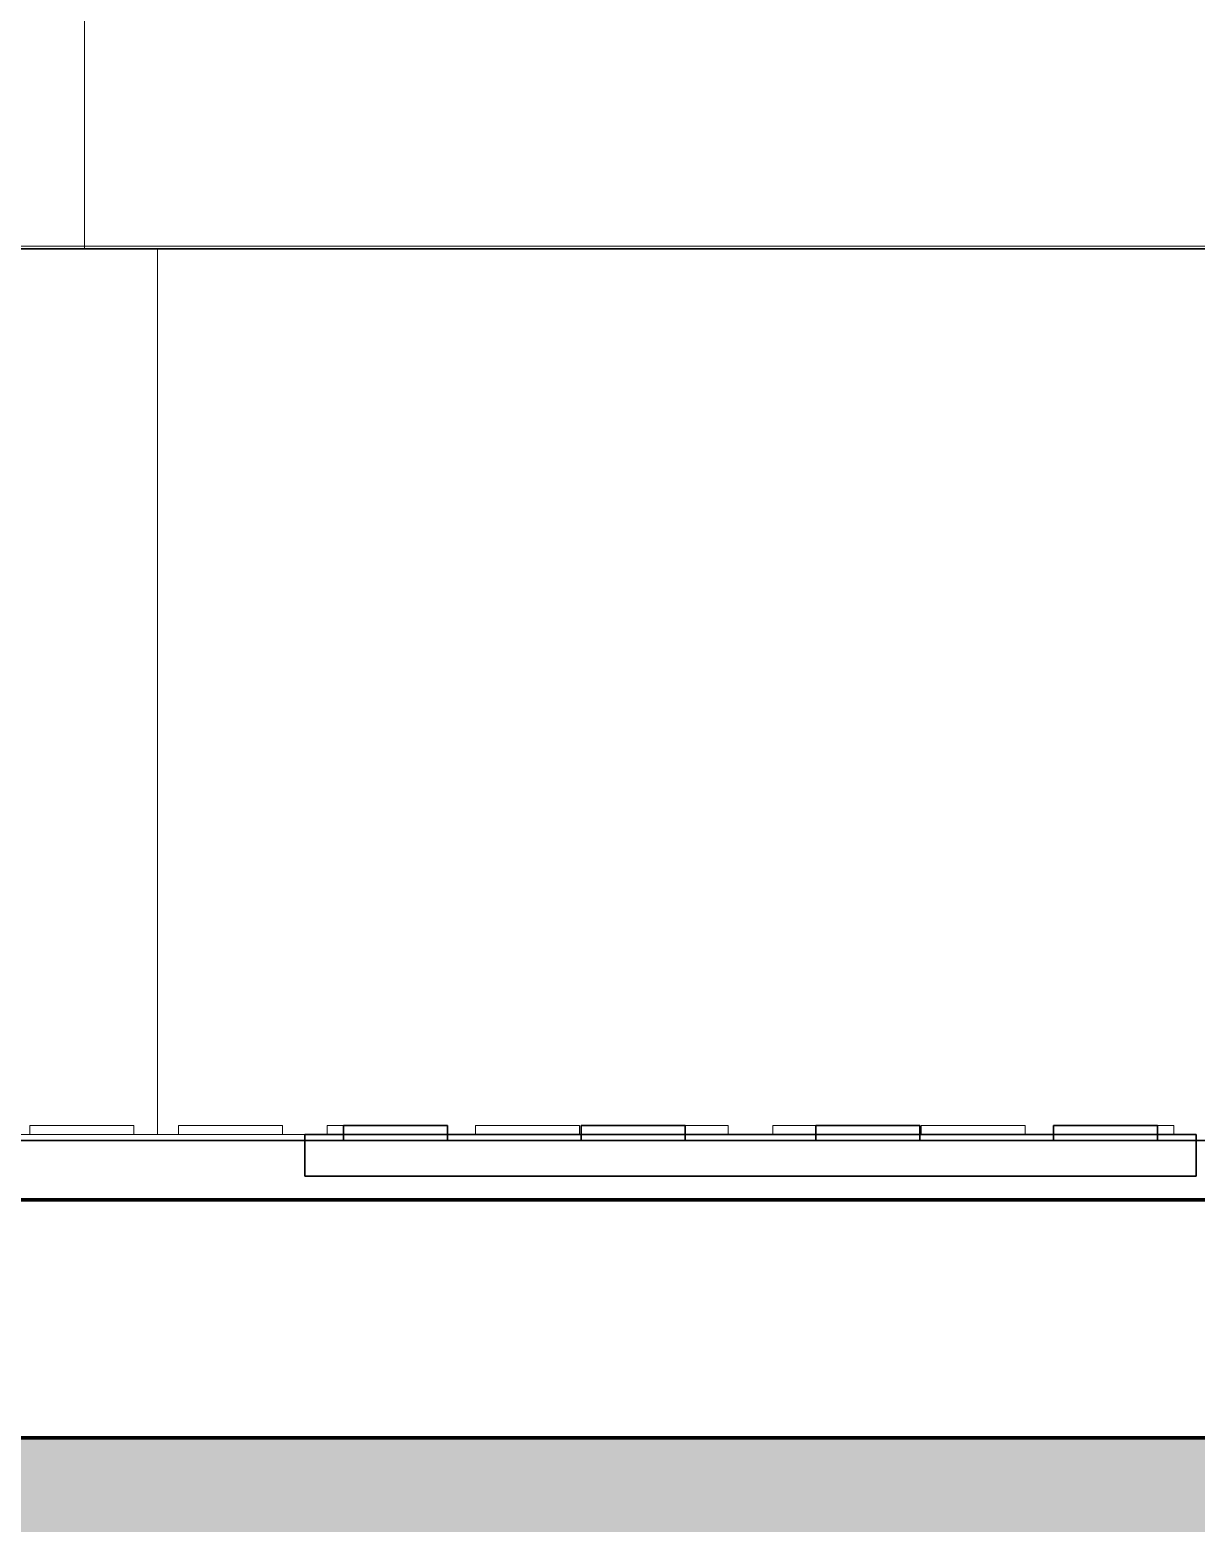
# Model space of a CAD drawing. Header units: millimetres. Extents: x -153298 to 620751, y -313239 to 250031.
# Drawn here: x 131975 to 132368, y -304405 to -303903 of the extents above; entities that cross this region are included whole.
import ezdxf

# ---------------------------------------------------------------- set-up
doc = ezdxf.new("R2010")
doc.units = ezdxf.units.MM
doc.linetypes.add('Centre', pattern=[31.75, 6.35, -4.7625, 15.875, -4.7625])
for name, color, linetype, lineweight in [('A-DETL', 1, 'Continuous', 70), ('A-DETL-GENF', 2, 'Continuous', 35), ('A-FLOR-E', 2, 'Continuous', 35), ('A-FLOR-FNSH', 2, 'Continuous', 70), ('A-FLOR-LEVL', 3, 'Continuous', 35), ('A-FLOR-PATT', 1, 'Continuous', 70), ('A-GENM', 1, 'Continuous', 9), ('A-WALL-PATT', 1, 'Continuous', 35), ('I-WALL-E', 2, 'Continuous', 35), ('WALL-E', 2, 'Continuous', 35)]:
    doc.layers.add(name, color=color, linetype=linetype, lineweight=lineweight)
pattern_1 = [(50, (108217.3, -305821.75), (728.737, -63.756), [76.2, -838.2]), (355, (108217.3, -305821.75), (-140.972, 764.228), [60.96, -670.56]), (100.451, (108278, -305827.1), (587.77, 700.467), [64.76, -712.36]), (46.184, (108217.3, -305618.55), (1084.316, -168.17), [114.3, -1257.3]), (96.636, (108307.7, -305632.6), (949.61, 989.71), [97.14, -1068.54]), (351.184, (108217.3, -305618.6), (949.62, 989.7), [91.44, -1005.84]), (21, (108318.9, -305669.35), (606.458, -409.061), [76.2, -838.2]), (326, (108318.9, -305669.35), (247.208, 736.753), [60.96, -670.56]), (71.451, (108369.44, -305703.44), (853.668, 327.685), [64.76, -712.36]), (37.5, (108217.3, -305821.75), (12.3547, 338.2201), [33.528, -628.904, 33.528, -647.192, -673.1]), (37.5, (108217.3, -305821.75), (12.3547, 338.2201), [-1343.152, 33.528, -639.572]), (7.5, (108217.3, -305821.75), (267.279, 400.722), [33.528, -354.584, 33.528, -613.664, -256.54]), (7.5, (108217.3, -305821.75), (267.279, 400.722), [-1035.304, 33.528, -223.012]), (327.5, (107990.73, -305821.75), (542.3633, -22.9153), [33.528, -220.472, 33.528, -758.952, -1051.56]), (327.5, (107990.73, -305821.75), (542.3633, -22.9153), [-1046.48, 33.528, -1018.032]), (317.5, (107889.13, -305821.75), (592.517, 101.707), [33.528, -296.672, 33.528, -492.76, -746.76]), (317.5, (107889.13, -305821.75), (592.517, 101.707), [-856.488, 33.528, -713.232])]

# ---------------------------------------------------------------- blocks, each defined once
blk = doc.blocks.new('DPA_GM_Tactile Tile Line Base1 - Direction Tactile-16307340-2120-01 ENTRANCE 1 SECTION A')
at = {"layer": 'A-GENM', "lineweight": 35}
for p, q in [((-851134.37, 92175), (-851169.37, 92175)), ((-851169.37, 92175), (-851169.37, 92170)), ((-851134.37, 92170), (-851134.37, 92175)), ((-851054.37, 92175), (-851089.37, 92175)), ((-851089.37, 92175), (-851089.37, 92170)), ((-851054.37, 92170), (-851054.37, 92175)), ((-850975.37, 92175), (-851010.37, 92175)), ((-851010.37, 92175), (-851010.37, 92170)), ((-850975.37, 92170), (-850975.37, 92175)), ((-850895.37, 92175), (-850930.37, 92175)), ((-850930.37, 92175), (-850930.37, 92170)), ((-850895.37, 92170), (-850895.37, 92175)), ((-850882.37, 92172), (-851182.37, 92172)), ((-851182.37, 92172), (-851182.37, 92158)), ((-851169.37, 92170), (-851134.37, 92170)), ((-851089.37, 92170), (-851054.37, 92170)), ((-851010.37, 92170), (-850975.37, 92170)), ((-850930.37, 92170), (-850895.37, 92170)), ((-850882.37, 92158), (-850882.37, 92172)), ((-851182.37, 92158), (-850882.37, 92158))]:
    blk.add_line(p, q, dxfattribs=at)
at = {"layer": 'A-GENM'}
for p, q in [((-851169.37, 92175), (-851169.37, 92172)), ((-851169.37, 92175), (-851169.37, 92172)), ((-851169.37, 92175), (-851169.37, 92172)), ((-851169.37, 92175), (-851169.37, 92172)), ((-851169.37, 92175), (-851169.37, 92172)), ((-851169.37, 92175), (-851169.37, 92172)), ((-851169.37, 92175), (-851169.37, 92172)), ((-851160.74, 92175), (-851168.78, 92175)), ((-851168.78, 92175), (-851160.74, 92175)), ((-851160.74, 92175), (-851168.78, 92175)), ((-851168.78, 92175), (-851160.74, 92175)), ((-851160.74, 92175), (-851168.78, 92175)), ((-851168.78, 92175), (-851160.74, 92175)), ((-851160.74, 92175), (-851168.78, 92175)), ((-851168.78, 92175), (-851160.74, 92175)), ((-851160.74, 92175), (-851168.78, 92175)), ((-851168.78, 92175), (-851160.74, 92175)), ((-851160.74, 92175), (-851168.78, 92175)), ((-851168.78, 92175), (-851160.74, 92175)), ((-851160.74, 92175), (-851168.78, 92175)), ((-851168.78, 92175), (-851160.74, 92175)), ((-851160.74, 92175), (-851168.78, 92175)), ((-851134.97, 92175), (-851160.62, 92175)), ((-851160.62, 92175), (-851134.97, 92175)), ((-851134.97, 92175), (-851160.62, 92175)), ((-851160.62, 92175), (-851134.97, 92175)), ((-851134.97, 92175), (-851160.62, 92175)), ((-851160.62, 92175), (-851134.97, 92175)), ((-851134.97, 92175), (-851160.62, 92175)), ((-851160.62, 92175), (-851134.97, 92175)), ((-851134.97, 92175), (-851160.62, 92175)), ((-851160.62, 92175), (-851134.97, 92175)), ((-851134.97, 92175), (-851160.62, 92175)), ((-851160.62, 92175), (-851134.97, 92175)), ((-851134.97, 92175), (-851160.62, 92175)), ((-851160.62, 92175), (-851134.97, 92175)), ((-851134.97, 92175), (-851160.62, 92175)), ((-851134.37, 92172), (-851134.37, 92175)), ((-851134.37, 92172), (-851134.37, 92175)), ((-851134.37, 92172), (-851134.37, 92175)), ((-851134.37, 92172), (-851134.37, 92175)), ((-851134.37, 92172), (-851134.37, 92175)), ((-851134.37, 92172), (-851134.37, 92175)), ((-851134.37, 92172), (-851134.37, 92175)), ((-851089.37, 92175), (-851089.37, 92172)), ((-851089.37, 92175), (-851089.37, 92172)), ((-851089.37, 92175), (-851089.37, 92172)), ((-851089.37, 92175), (-851089.37, 92172)), ((-851089.37, 92175), (-851089.37, 92172)), ((-851089.37, 92175), (-851089.37, 92172)), ((-851089.37, 92175), (-851089.37, 92172)), ((-851087.58, 92175), (-851088.78, 92175)), ((-851088.78, 92175), (-851087.58, 92175)), ((-851087.58, 92175), (-851088.78, 92175)), ((-851088.78, 92175), (-851087.58, 92175)), ((-851087.58, 92175), (-851088.78, 92175)), ((-851088.78, 92175), (-851087.58, 92175)), ((-851087.58, 92175), (-851088.78, 92175)), ((-851088.78, 92175), (-851087.58, 92175)), ((-851087.58, 92175), (-851088.78, 92175)), ((-851088.78, 92175), (-851087.58, 92175)), ((-851087.58, 92175), (-851088.78, 92175)), ((-851088.78, 92175), (-851087.58, 92175)), ((-851087.58, 92175), (-851088.78, 92175)), ((-851088.78, 92175), (-851087.58, 92175)), ((-851087.58, 92175), (-851088.78, 92175)), ((-851072.84, 92175), (-851087.03, 92175)), ((-851087.03, 92175), (-851072.84, 92175)), ((-851072.84, 92175), (-851087.03, 92175)), ((-851087.03, 92175), (-851072.84, 92175)), ((-851072.84, 92175), (-851087.03, 92175)), ((-851087.03, 92175), (-851072.84, 92175)), ((-851072.84, 92175), (-851087.03, 92175)), ((-851087.03, 92175), (-851072.84, 92175)), ((-851072.84, 92175), (-851087.03, 92175)), ((-851087.03, 92175), (-851072.84, 92175)), ((-851072.84, 92175), (-851087.03, 92175)), ((-851087.03, 92175), (-851072.84, 92175)), ((-851072.84, 92175), (-851087.03, 92175)), ((-851087.03, 92175), (-851072.84, 92175)), ((-851072.84, 92175), (-851087.03, 92175)), ((-851054.97, 92175), (-851071.87, 92175)), ((-851071.87, 92175), (-851054.97, 92175)), ((-851054.97, 92175), (-851071.87, 92175)), ((-851071.87, 92175), (-851054.97, 92175)), ((-851054.97, 92175), (-851071.87, 92175)), ((-851071.87, 92175), (-851054.97, 92175)), ((-851054.97, 92175), (-851071.87, 92175)), ((-851071.87, 92175), (-851054.97, 92175)), ((-851054.97, 92175), (-851071.87, 92175)), ((-851071.87, 92175), (-851054.97, 92175)), ((-851054.97, 92175), (-851071.87, 92175)), ((-851071.87, 92175), (-851054.97, 92175)), ((-851054.97, 92175), (-851071.87, 92175)), ((-851071.87, 92175), (-851054.97, 92175)), ((-851054.97, 92175), (-851071.87, 92175)), ((-851054.37, 92172), (-851054.37, 92175)), ((-851054.37, 92172), (-851054.37, 92175)), ((-851054.37, 92172), (-851054.37, 92175)), ((-851054.37, 92172), (-851054.37, 92175)), ((-851054.37, 92172), (-851054.37, 92175)), ((-851054.37, 92172), (-851054.37, 92175)), ((-851054.37, 92172), (-851054.37, 92175)), ((-851010.37, 92175), (-851010.37, 92172)), ((-851010.37, 92175), (-851010.37, 92172)), ((-851010.37, 92175), (-851010.37, 92172)), ((-851010.37, 92175), (-851010.37, 92172)), ((-851010.37, 92175), (-851010.37, 92172)), ((-851010.37, 92175), (-851010.37, 92172)), ((-851010.37, 92175), (-851010.37, 92172)), ((-850984.89, 92175), (-851009.78, 92175)), ((-850984.89, 92175), (-851009.78, 92175)), ((-851009.78, 92175), (-850984.89, 92175)), ((-850984.89, 92175), (-851009.78, 92175)), ((-851009.78, 92175), (-850984.89, 92175)), ((-850984.89, 92175), (-851009.78, 92175)), ((-851009.78, 92175), (-850984.89, 92175)), ((-850984.89, 92175), (-851009.78, 92175)), ((-851009.78, 92175), (-850984.89, 92175)), ((-850984.89, 92175), (-851009.78, 92175)), ((-851009.78, 92175), (-850984.89, 92175)), ((-850984.89, 92175), (-851009.78, 92175)), ((-851009.78, 92175), (-850984.89, 92175)), ((-850984.89, 92175), (-851009.78, 92175)), ((-851009.78, 92175), (-850984.89, 92175)), ((-850975.97, 92175), (-850984.12, 92175)), ((-850975.97, 92175), (-850984.12, 92175)), ((-850984.12, 92175), (-850975.97, 92175)), ((-850975.97, 92175), (-850984.12, 92175)), ((-850984.12, 92175), (-850975.97, 92175)), ((-850975.97, 92175), (-850984.12, 92175)), ((-850984.12, 92175), (-850975.97, 92175)), ((-850975.97, 92175), (-850984.12, 92175)), ((-850984.12, 92175), (-850975.97, 92175)), ((-850975.97, 92175), (-850984.12, 92175)), ((-850984.12, 92175), (-850975.97, 92175)), ((-850975.97, 92175), (-850984.12, 92175)), ((-850984.12, 92175), (-850975.97, 92175)), ((-850975.97, 92175), (-850984.12, 92175)), ((-850984.12, 92175), (-850975.97, 92175)), ((-850975.37, 92172), (-850975.37, 92175)), ((-850975.37, 92172), (-850975.37, 92175)), ((-850975.37, 92172), (-850975.37, 92175)), ((-850975.37, 92172), (-850975.37, 92175)), ((-850975.37, 92172), (-850975.37, 92175)), ((-850975.37, 92172), (-850975.37, 92175)), ((-850975.37, 92172), (-850975.37, 92175)), ((-850930.37, 92175), (-850930.37, 92172)), ((-850930.37, 92175), (-850930.37, 92172)), ((-850930.37, 92175), (-850930.37, 92172)), ((-850930.37, 92175), (-850930.37, 92172)), ((-850930.37, 92175), (-850930.37, 92172)), ((-850930.37, 92175), (-850930.37, 92172)), ((-850930.37, 92175), (-850930.37, 92172)), ((-850926.44, 92175), (-850929.78, 92175)), ((-850926.44, 92175), (-850929.78, 92175)), ((-850929.78, 92175), (-850926.44, 92175)), ((-850926.44, 92175), (-850929.78, 92175)), ((-850929.78, 92175), (-850926.44, 92175)), ((-850926.44, 92175), (-850929.78, 92175)), ((-850929.78, 92175), (-850926.44, 92175)), ((-850926.44, 92175), (-850929.78, 92175)), ((-850929.78, 92175), (-850926.44, 92175)), ((-850926.44, 92175), (-850929.78, 92175)), ((-850929.78, 92175), (-850926.44, 92175)), ((-850926.44, 92175), (-850929.78, 92175)), ((-850929.78, 92175), (-850926.44, 92175)), ((-850926.44, 92175), (-850929.78, 92175)), ((-850929.78, 92175), (-850926.44, 92175)), ((-850897.72, 92175), (-850925.25, 92175)), ((-850897.72, 92175), (-850925.25, 92175)), ((-850925.25, 92175), (-850897.72, 92175)), ((-850897.72, 92175), (-850925.25, 92175)), ((-850925.25, 92175), (-850897.72, 92175)), ((-850897.72, 92175), (-850925.25, 92175)), ((-850925.25, 92175), (-850897.72, 92175)), ((-850897.72, 92175), (-850925.25, 92175)), ((-850925.25, 92175), (-850897.72, 92175)), ((-850897.72, 92175), (-850925.25, 92175)), ((-850925.25, 92175), (-850897.72, 92175)), ((-850897.72, 92175), (-850925.25, 92175)), ((-850925.25, 92175), (-850897.72, 92175)), ((-850897.72, 92175), (-850925.25, 92175)), ((-850925.25, 92175), (-850897.72, 92175)), ((-850895.37, 92172), (-850895.37, 92175)), ((-850895.37, 92172), (-850895.37, 92175)), ((-850895.37, 92172), (-850895.37, 92175)), ((-850895.37, 92172), (-850895.37, 92175)), ((-850895.37, 92172), (-850895.37, 92175)), ((-850895.37, 92172), (-850895.37, 92175)), ((-850895.37, 92172), (-850895.37, 92175)), ((-851182.37, 92172), (-851169.37, 92172)), ((-851182.37, 92170), (-851182.37, 92172)), ((-851182.37, 92172), (-851169.37, 92172)), ((-851182.37, 92170), (-851182.37, 92172)), ((-851182.37, 92172), (-851169.37, 92172)), ((-851182.37, 92170), (-851182.37, 92172)), ((-851182.37, 92172), (-851169.37, 92172)), ((-851182.37, 92170), (-851182.37, 92172)), ((-851182.37, 92172), (-851169.37, 92172)), ((-851182.37, 92170), (-851182.37, 92172)), ((-851182.37, 92172), (-851169.37, 92172)), ((-851182.37, 92170), (-851182.37, 92172)), ((-851182.37, 92172), (-851169.37, 92172)), ((-851182.37, 92170), (-851182.37, 92172)), ((-851134.37, 92172), (-851089.37, 92172)), ((-851134.37, 92172), (-851089.37, 92172)), ((-851134.37, 92172), (-851089.37, 92172)), ((-851134.37, 92172), (-851089.37, 92172)), ((-851134.37, 92172), (-851089.37, 92172)), ((-851134.37, 92172), (-851089.37, 92172)), ((-851134.37, 92172), (-851089.37, 92172)), ((-851054.37, 92172), (-851010.37, 92172)), ((-851054.37, 92172), (-851010.37, 92172)), ((-851054.37, 92172), (-851010.37, 92172)), ((-851054.37, 92172), (-851010.37, 92172)), ((-851054.37, 92172), (-851010.37, 92172)), ((-851054.37, 92172), (-851010.37, 92172)), ((-851054.37, 92172), (-851010.37, 92172)), ((-850975.37, 92172), (-850930.37, 92172)), ((-850975.37, 92172), (-850930.37, 92172)), ((-850975.37, 92172), (-850930.37, 92172)), ((-850975.37, 92172), (-850930.37, 92172)), ((-850975.37, 92172), (-850930.37, 92172)), ((-850975.37, 92172), (-850930.37, 92172)), ((-850975.37, 92172), (-850930.37, 92172)), ((-850895.37, 92172), (-850882.38, 92172)), ((-850895.37, 92172), (-850882.38, 92172)), ((-850895.37, 92172), (-850882.38, 92172)), ((-850895.37, 92172), (-850882.38, 92172)), ((-850895.37, 92172), (-850882.38, 92172)), ((-850895.37, 92172), (-850882.38, 92172)), ((-850895.37, 92172), (-850882.38, 92172)), ((-850882.37, 92170), (-850882.37, 92172)), ((-850882.37, 92170), (-850882.37, 92172)), ((-850882.37, 92170), (-850882.37, 92172)), ((-850882.37, 92170), (-850882.37, 92172)), ((-850882.37, 92170), (-850882.37, 92172)), ((-850882.37, 92170), (-850882.37, 92172)), ((-850882.37, 92170), (-850882.37, 92172))]:
    blk.add_line(p, q, dxfattribs=at)
blk = doc.blocks.new('DPA_GM_Tactile Tile Line Base - Decision Tactile-8255639-2120-01 ENTRANCE 1 SECTION A')
at = {"layer": 'A-GENM'}
for p, q in [((-851274.87, 92175), (-851274.87, 92172)), ((-851239.87, 92175), (-851274.87, 92175)), ((-851274.87, 92175), (-851239.87, 92175)), ((-851274.87, 92175), (-851274.87, 92172)), ((-851239.87, 92175), (-851274.87, 92175)), ((-851274.87, 92175), (-851239.87, 92175)), ((-851274.87, 92175), (-851274.87, 92172)), ((-851239.87, 92175), (-851274.87, 92175)), ((-851274.87, 92175), (-851239.87, 92175)), ((-851274.87, 92175), (-851274.87, 92172)), ((-851239.87, 92175), (-851274.87, 92175)), ((-851274.87, 92175), (-851239.87, 92175)), ((-851274.87, 92175), (-851274.87, 92172)), ((-851239.87, 92175), (-851274.87, 92175)), ((-851274.87, 92175), (-851239.87, 92175)), ((-851274.87, 92175), (-851274.87, 92172)), ((-851239.87, 92175), (-851274.87, 92175)), ((-851274.87, 92175), (-851239.87, 92175)), ((-851239.87, 92172), (-851239.87, 92175)), ((-851239.87, 92172), (-851239.87, 92175)), ((-851239.87, 92172), (-851239.87, 92175)), ((-851239.87, 92172), (-851239.87, 92175)), ((-851239.87, 92172), (-851239.87, 92175)), ((-851239.87, 92172), (-851239.87, 92175)), ((-851224.87, 92175), (-851224.87, 92172)), ((-851189.87, 92175), (-851224.87, 92175)), ((-851224.87, 92175), (-851189.87, 92175)), ((-851224.87, 92175), (-851224.87, 92172)), ((-851189.87, 92175), (-851224.87, 92175)), ((-851224.87, 92175), (-851189.87, 92175)), ((-851224.87, 92175), (-851224.87, 92172)), ((-851189.87, 92175), (-851224.87, 92175)), ((-851224.87, 92175), (-851189.87, 92175)), ((-851224.87, 92175), (-851224.87, 92172)), ((-851189.87, 92175), (-851224.87, 92175)), ((-851224.87, 92175), (-851189.87, 92175)), ((-851224.87, 92175), (-851224.87, 92172)), ((-851189.87, 92175), (-851224.87, 92175)), ((-851224.87, 92175), (-851189.87, 92175)), ((-851224.87, 92175), (-851224.87, 92172)), ((-851189.87, 92175), (-851224.87, 92175)), ((-851224.87, 92175), (-851189.87, 92175)), ((-851189.87, 92172), (-851189.87, 92175)), ((-851189.87, 92172), (-851189.87, 92175)), ((-851189.87, 92172), (-851189.87, 92175)), ((-851189.87, 92172), (-851189.87, 92175)), ((-851189.87, 92172), (-851189.87, 92175)), ((-851189.87, 92172), (-851189.87, 92175)), ((-851174.87, 92175), (-851174.87, 92172)), ((-851174.87, 92175), (-851146, 92175)), ((-851146, 92175), (-851174.87, 92175)), ((-851174.87, 92175), (-851174.87, 92172)), ((-851174.87, 92175), (-851146, 92175)), ((-851146, 92175), (-851174.87, 92175)), ((-851174.87, 92175), (-851174.87, 92172)), ((-851174.87, 92175), (-851146, 92175)), ((-851146, 92175), (-851174.87, 92175)), ((-851174.87, 92175), (-851174.87, 92172)), ((-851174.87, 92175), (-851146, 92175)), ((-851146, 92175), (-851174.87, 92175)), ((-851174.87, 92175), (-851174.87, 92172)), ((-851174.87, 92175), (-851146, 92175)), ((-851146, 92175), (-851174.87, 92175)), ((-851174.87, 92175), (-851174.87, 92172)), ((-851174.87, 92175), (-851146, 92175)), ((-851146, 92175), (-851174.87, 92175)), ((-851145, 92175), (-851140.47, 92175)), ((-851140.47, 92175), (-851145, 92175)), ((-851145, 92175), (-851140.47, 92175)), ((-851140.47, 92175), (-851145, 92175)), ((-851145, 92175), (-851140.47, 92175)), ((-851140.47, 92175), (-851145, 92175)), ((-851145, 92175), (-851140.47, 92175)), ((-851140.47, 92175), (-851145, 92175)), ((-851145, 92175), (-851140.47, 92175)), ((-851140.47, 92175), (-851145, 92175)), ((-851145, 92175), (-851140.47, 92175)), ((-851140.47, 92175), (-851145, 92175)), ((-851124.87, 92175), (-851124.87, 92172)), ((-851124.87, 92175), (-851116.83, 92175)), ((-851116.83, 92175), (-851124.87, 92175)), ((-851124.87, 92175), (-851124.87, 92172)), ((-851124.87, 92175), (-851116.83, 92175)), ((-851116.83, 92175), (-851124.87, 92175)), ((-851124.87, 92175), (-851124.87, 92172)), ((-851124.87, 92175), (-851116.83, 92175)), ((-851116.83, 92175), (-851124.87, 92175)), ((-851124.87, 92175), (-851124.87, 92172)), ((-851124.87, 92175), (-851116.83, 92175)), ((-851116.83, 92175), (-851124.87, 92175)), ((-851124.87, 92175), (-851124.87, 92172)), ((-851124.87, 92175), (-851116.83, 92175)), ((-851116.83, 92175), (-851124.87, 92175)), ((-851124.87, 92175), (-851124.87, 92172)), ((-851124.87, 92175), (-851116.83, 92175)), ((-851116.83, 92175), (-851124.87, 92175)), ((-851116.12, 92175), (-851102.84, 92175)), ((-851102.84, 92175), (-851116.12, 92175)), ((-851116.12, 92175), (-851102.84, 92175)), ((-851102.84, 92175), (-851116.12, 92175)), ((-851116.12, 92175), (-851102.84, 92175)), ((-851102.84, 92175), (-851116.12, 92175)), ((-851116.12, 92175), (-851102.84, 92175)), ((-851102.84, 92175), (-851116.12, 92175)), ((-851116.12, 92175), (-851102.84, 92175)), ((-851102.84, 92175), (-851116.12, 92175)), ((-851116.12, 92175), (-851102.84, 92175)), ((-851102.84, 92175), (-851116.12, 92175)), ((-851102.1, 92175), (-851089.87, 92175)), ((-851089.87, 92175), (-851102.1, 92175)), ((-851102.1, 92175), (-851089.87, 92175)), ((-851089.87, 92175), (-851102.1, 92175)), ((-851102.1, 92175), (-851089.87, 92175)), ((-851089.87, 92175), (-851102.1, 92175)), ((-851102.1, 92175), (-851089.87, 92175)), ((-851089.87, 92175), (-851102.1, 92175)), ((-851102.1, 92175), (-851089.87, 92175)), ((-851089.87, 92175), (-851102.1, 92175)), ((-851102.1, 92175), (-851089.87, 92175)), ((-851089.87, 92175), (-851102.1, 92175)), ((-851089.87, 92172), (-851089.87, 92175)), ((-851089.87, 92172), (-851089.87, 92175)), ((-851089.87, 92172), (-851089.87, 92175)), ((-851089.87, 92172), (-851089.87, 92175)), ((-851089.87, 92172), (-851089.87, 92175)), ((-851089.87, 92172), (-851089.87, 92175)), ((-851074.28, 92175), (-851072.91, 92175)), ((-851072.91, 92175), (-851074.28, 92175)), ((-851074.28, 92175), (-851072.91, 92175)), ((-851072.91, 92175), (-851074.28, 92175)), ((-851074.28, 92175), (-851072.91, 92175)), ((-851072.91, 92175), (-851074.28, 92175)), ((-851074.28, 92175), (-851072.91, 92175)), ((-851072.91, 92175), (-851074.28, 92175)), ((-851074.28, 92175), (-851072.91, 92175)), ((-851072.91, 92175), (-851074.28, 92175)), ((-851074.28, 92175), (-851072.91, 92175)), ((-851072.91, 92175), (-851074.28, 92175)), ((-851072.53, 92175), (-851058.19, 92175)), ((-851058.19, 92175), (-851072.53, 92175)), ((-851072.53, 92175), (-851058.19, 92175)), ((-851058.19, 92175), (-851072.53, 92175)), ((-851072.53, 92175), (-851058.19, 92175)), ((-851058.19, 92175), (-851072.53, 92175)), ((-851072.53, 92175), (-851058.19, 92175)), ((-851058.19, 92175), (-851072.53, 92175)), ((-851072.53, 92175), (-851058.19, 92175)), ((-851058.19, 92175), (-851072.53, 92175)), ((-851072.53, 92175), (-851058.19, 92175)), ((-851058.19, 92175), (-851072.53, 92175)), ((-851057.37, 92175), (-851039.87, 92175)), ((-851039.87, 92175), (-851057.37, 92175)), ((-851057.37, 92175), (-851039.87, 92175)), ((-851039.87, 92175), (-851057.37, 92175)), ((-851057.37, 92175), (-851039.87, 92175)), ((-851039.87, 92175), (-851057.37, 92175)), ((-851057.37, 92175), (-851039.87, 92175)), ((-851039.87, 92175), (-851057.37, 92175)), ((-851057.37, 92175), (-851039.87, 92175)), ((-851039.87, 92175), (-851057.37, 92175)), ((-851057.37, 92175), (-851039.87, 92175)), ((-851039.87, 92175), (-851057.37, 92175)), ((-851039.87, 92172), (-851039.87, 92175)), ((-851039.87, 92172), (-851039.87, 92175)), ((-851039.87, 92172), (-851039.87, 92175)), ((-851039.87, 92172), (-851039.87, 92175)), ((-851039.87, 92172), (-851039.87, 92175)), ((-851039.87, 92172), (-851039.87, 92175)), ((-851024.87, 92175), (-851024.87, 92172)), ((-850999.54, 92175), (-851024.87, 92175)), ((-851024.87, 92175), (-850999.54, 92175)), ((-851024.87, 92175), (-851024.87, 92172)), ((-850999.54, 92175), (-851024.87, 92175)), ((-851024.87, 92175), (-850999.54, 92175)), ((-851024.87, 92175), (-851024.87, 92172)), ((-850999.54, 92175), (-851024.87, 92175)), ((-851024.87, 92175), (-850999.54, 92175)), ((-851024.87, 92175), (-851024.87, 92172)), ((-850999.54, 92175), (-851024.87, 92175)), ((-851024.87, 92175), (-850999.54, 92175)), ((-851024.87, 92175), (-851024.87, 92172)), ((-850999.54, 92175), (-851024.87, 92175)), ((-851024.87, 92175), (-850999.54, 92175)), ((-851024.87, 92175), (-851024.87, 92172)), ((-850999.54, 92175), (-851024.87, 92175)), ((-851024.87, 92175), (-850999.54, 92175)), ((-850990.47, 92175), (-850998.62, 92175)), ((-850998.62, 92175), (-850990.47, 92175)), ((-850990.47, 92175), (-850998.62, 92175)), ((-850998.62, 92175), (-850990.47, 92175)), ((-850990.47, 92175), (-850998.62, 92175)), ((-850998.62, 92175), (-850990.47, 92175)), ((-850990.47, 92175), (-850998.62, 92175)), ((-850998.62, 92175), (-850990.47, 92175)), ((-850990.47, 92175), (-850998.62, 92175)), ((-850998.62, 92175), (-850990.47, 92175)), ((-850990.47, 92175), (-850998.62, 92175)), ((-850998.62, 92175), (-850990.47, 92175)), ((-850974.87, 92175), (-850974.87, 92172)), ((-850970.35, 92175), (-850974.87, 92175)), ((-850974.87, 92175), (-850970.35, 92175)), ((-850974.87, 92175), (-850974.87, 92172)), ((-850970.35, 92175), (-850974.87, 92175)), ((-850974.87, 92175), (-850970.35, 92175)), ((-850974.87, 92175), (-850974.87, 92172)), ((-850970.35, 92175), (-850974.87, 92175)), ((-850974.87, 92175), (-850970.35, 92175)), ((-850974.87, 92175), (-850974.87, 92172)), ((-850970.35, 92175), (-850974.87, 92175)), ((-850974.87, 92175), (-850970.35, 92175)), ((-850974.87, 92175), (-850974.87, 92172)), ((-850970.35, 92175), (-850974.87, 92175)), ((-850974.87, 92175), (-850970.35, 92175)), ((-850974.87, 92175), (-850974.87, 92172)), ((-850970.35, 92175), (-850974.87, 92175)), ((-850974.87, 92175), (-850970.35, 92175)), ((-850940.86, 92175), (-850969.75, 92175)), ((-850969.75, 92175), (-850940.86, 92175)), ((-850940.86, 92175), (-850969.75, 92175)), ((-850969.75, 92175), (-850940.86, 92175)), ((-850940.86, 92175), (-850969.75, 92175)), ((-850969.75, 92175), (-850940.86, 92175)), ((-850940.86, 92175), (-850969.75, 92175)), ((-850969.75, 92175), (-850940.86, 92175)), ((-850940.86, 92175), (-850969.75, 92175)), ((-850969.75, 92175), (-850940.86, 92175)), ((-850940.86, 92175), (-850969.75, 92175)), ((-850969.75, 92175), (-850940.86, 92175)), ((-850939.87, 92175), (-850940.47, 92175)), ((-850940.47, 92175), (-850939.87, 92175)), ((-850939.87, 92175), (-850940.47, 92175)), ((-850940.47, 92175), (-850939.87, 92175)), ((-850939.87, 92175), (-850940.47, 92175)), ((-850940.47, 92175), (-850939.87, 92175)), ((-850939.87, 92175), (-850940.47, 92175)), ((-850940.47, 92175), (-850939.87, 92175)), ((-850939.87, 92175), (-850940.47, 92175)), ((-850940.47, 92175), (-850939.87, 92175)), ((-850939.87, 92175), (-850940.47, 92175)), ((-850940.47, 92175), (-850939.87, 92175)), ((-850939.87, 92172), (-850939.87, 92175)), ((-850939.87, 92172), (-850939.87, 92175)), ((-850939.87, 92172), (-850939.87, 92175)), ((-850939.87, 92172), (-850939.87, 92175)), ((-850939.87, 92172), (-850939.87, 92175)), ((-850939.87, 92172), (-850939.87, 92175)), ((-850911.9, 92175), (-850924.28, 92175)), ((-850924.28, 92175), (-850911.9, 92175)), ((-850911.9, 92175), (-850924.28, 92175)), ((-850924.28, 92175), (-850911.9, 92175)), ((-850911.9, 92175), (-850924.28, 92175)), ((-850924.28, 92175), (-850911.9, 92175)), ((-850911.9, 92175), (-850924.28, 92175)), ((-850924.28, 92175), (-850911.9, 92175)), ((-850911.9, 92175), (-850924.28, 92175)), ((-850924.28, 92175), (-850911.9, 92175)), ((-850911.9, 92175), (-850924.28, 92175)), ((-850924.28, 92175), (-850911.9, 92175)), ((-850889.87, 92175), (-850911.68, 92175)), ((-850911.68, 92175), (-850889.87, 92175)), ((-850889.87, 92175), (-850911.68, 92175)), ((-850911.68, 92175), (-850889.87, 92175)), ((-850889.87, 92175), (-850911.68, 92175)), ((-850911.68, 92175), (-850889.87, 92175)), ((-850889.87, 92175), (-850911.68, 92175)), ((-850911.68, 92175), (-850889.87, 92175)), ((-850889.87, 92175), (-850911.68, 92175)), ((-850911.68, 92175), (-850889.87, 92175)), ((-850889.87, 92175), (-850911.68, 92175)), ((-850911.68, 92175), (-850889.87, 92175)), ((-850889.87, 92172), (-850889.87, 92175)), ((-850889.87, 92172), (-850889.87, 92175)), ((-850889.87, 92172), (-850889.87, 92175)), ((-850889.87, 92172), (-850889.87, 92175)), ((-850889.87, 92172), (-850889.87, 92175)), ((-850889.87, 92172), (-850889.87, 92175)), ((-851274.28, 92172), (-851290.47, 92172)), ((-851290.47, 92172), (-851274.28, 92172)), ((-851224.28, 92172), (-851240.47, 92172)), ((-851240.47, 92172), (-851224.28, 92172)), ((-851182.37, 92172), (-851190.47, 92172)), ((-851190.47, 92172), (-851182.37, 92172)), ((-851175.38, 92172), (-851182.37, 92172)), ((-851182.37, 92172), (-851175.38, 92172)), ((-851182.37, 92170), (-851182.37, 92172)), ((-851182.37, 92170), (-851182.37, 92172)), ((-851182.37, 92172), (-851182.37, 92170)), ((-851182.37, 92170), (-851182.37, 92172)), ((-851124.28, 92172), (-851134.37, 92172)), ((-851134.37, 92172), (-851124.28, 92172)), ((-851024.28, 92172), (-851040.47, 92172)), ((-851040.47, 92172), (-851024.28, 92172)), ((-850930.37, 92172), (-850940.47, 92172)), ((-850940.47, 92172), (-850930.37, 92172)), ((-850882.38, 92172), (-850890.47, 92172)), ((-850890.47, 92172), (-850882.38, 92172)), ((-850882.37, 92172), (-850882.37, 92170)), ((-850882.37, 92170), (-850882.37, 92172))]:
    blk.add_line(p, q, dxfattribs=at)
blk = doc.blocks.new('DPA_GM_Tactile Tile Line Base - Decision Tactile-V39-2120-01 ENTRANCE 1 SECTION A')
at = {"layer": 'A-GENM'}
for p, q in [((-851274.87, 92175), (-851274.87, 92172)), ((-851239.87, 92175), (-851274.87, 92175)), ((-851274.87, 92175), (-851239.87, 92175)), ((-851274.87, 92175), (-851274.87, 92172)), ((-851239.87, 92175), (-851274.87, 92175)), ((-851274.87, 92175), (-851239.87, 92175)), ((-851274.87, 92175), (-851274.87, 92172)), ((-851239.87, 92175), (-851274.87, 92175)), ((-851274.87, 92175), (-851239.87, 92175)), ((-851274.87, 92175), (-851274.87, 92172)), ((-851239.87, 92175), (-851274.87, 92175)), ((-851274.87, 92175), (-851239.87, 92175)), ((-851274.87, 92175), (-851274.87, 92172)), ((-851239.87, 92175), (-851274.87, 92175)), ((-851274.87, 92175), (-851239.87, 92175)), ((-851274.87, 92175), (-851274.87, 92172)), ((-851239.87, 92175), (-851274.87, 92175)), ((-851274.87, 92175), (-851239.87, 92175)), ((-851239.87, 92172), (-851239.87, 92175)), ((-851239.87, 92172), (-851239.87, 92175)), ((-851239.87, 92172), (-851239.87, 92175)), ((-851239.87, 92172), (-851239.87, 92175)), ((-851239.87, 92172), (-851239.87, 92175)), ((-851239.87, 92172), (-851239.87, 92175)), ((-851224.87, 92175), (-851224.87, 92172)), ((-851189.87, 92175), (-851224.87, 92175)), ((-851224.87, 92175), (-851189.87, 92175)), ((-851224.87, 92175), (-851224.87, 92172)), ((-851189.87, 92175), (-851224.87, 92175)), ((-851224.87, 92175), (-851189.87, 92175)), ((-851224.87, 92175), (-851224.87, 92172)), ((-851189.87, 92175), (-851224.87, 92175)), ((-851224.87, 92175), (-851189.87, 92175)), ((-851224.87, 92175), (-851224.87, 92172)), ((-851189.87, 92175), (-851224.87, 92175)), ((-851224.87, 92175), (-851189.87, 92175)), ((-851224.87, 92175), (-851224.87, 92172)), ((-851189.87, 92175), (-851224.87, 92175)), ((-851224.87, 92175), (-851189.87, 92175)), ((-851224.87, 92175), (-851224.87, 92172)), ((-851189.87, 92175), (-851224.87, 92175)), ((-851224.87, 92175), (-851189.87, 92175)), ((-851189.87, 92172), (-851189.87, 92175)), ((-851189.87, 92172), (-851189.87, 92175)), ((-851189.87, 92172), (-851189.87, 92175)), ((-851189.87, 92172), (-851189.87, 92175)), ((-851189.87, 92172), (-851189.87, 92175)), ((-851189.87, 92172), (-851189.87, 92175)), ((-851174.87, 92175), (-851174.87, 92172)), ((-851174.87, 92175), (-851146, 92175)), ((-851146, 92175), (-851174.87, 92175)), ((-851174.87, 92175), (-851174.87, 92172)), ((-851174.87, 92175), (-851146, 92175)), ((-851146, 92175), (-851174.87, 92175)), ((-851174.87, 92175), (-851174.87, 92172)), ((-851174.87, 92175), (-851146, 92175)), ((-851146, 92175), (-851174.87, 92175)), ((-851174.87, 92175), (-851174.87, 92172)), ((-851174.87, 92175), (-851146, 92175)), ((-851146, 92175), (-851174.87, 92175)), ((-851174.87, 92175), (-851174.87, 92172)), ((-851174.87, 92175), (-851146, 92175)), ((-851146, 92175), (-851174.87, 92175)), ((-851174.87, 92175), (-851174.87, 92172)), ((-851174.87, 92175), (-851146, 92175)), ((-851146, 92175), (-851174.87, 92175)), ((-851145, 92175), (-851140.47, 92175)), ((-851140.47, 92175), (-851145, 92175)), ((-851145, 92175), (-851140.47, 92175)), ((-851140.47, 92175), (-851145, 92175)), ((-851145, 92175), (-851140.47, 92175)), ((-851140.47, 92175), (-851145, 92175)), ((-851145, 92175), (-851140.47, 92175)), ((-851140.47, 92175), (-851145, 92175)), ((-851145, 92175), (-851140.47, 92175)), ((-851140.47, 92175), (-851145, 92175)), ((-851145, 92175), (-851140.47, 92175)), ((-851140.47, 92175), (-851145, 92175)), ((-851124.87, 92175), (-851124.87, 92172)), ((-851124.87, 92175), (-851089.87, 92175)), ((-851116.83, 92175), (-851124.87, 92175)), ((-851124.87, 92175), (-851124.87, 92172)), ((-851124.87, 92175), (-851116.83, 92175)), ((-851116.83, 92175), (-851124.87, 92175)), ((-851124.87, 92175), (-851124.87, 92172)), ((-851124.87, 92175), (-851116.83, 92175)), ((-851116.83, 92175), (-851124.87, 92175)), ((-851124.87, 92175), (-851124.87, 92172)), ((-851124.87, 92175), (-851116.83, 92175)), ((-851116.83, 92175), (-851124.87, 92175)), ((-851124.87, 92175), (-851124.87, 92172)), ((-851124.87, 92175), (-851116.83, 92175)), ((-851116.83, 92175), (-851124.87, 92175)), ((-851124.87, 92175), (-851124.87, 92172)), ((-851124.87, 92175), (-851116.83, 92175)), ((-851116.83, 92175), (-851124.87, 92175)), ((-851102.84, 92175), (-851116.12, 92175)), ((-851116.12, 92175), (-851102.84, 92175)), ((-851102.84, 92175), (-851116.12, 92175)), ((-851116.12, 92175), (-851102.84, 92175)), ((-851102.84, 92175), (-851116.12, 92175)), ((-851116.12, 92175), (-851102.84, 92175)), ((-851102.84, 92175), (-851116.12, 92175)), ((-851116.12, 92175), (-851102.84, 92175)), ((-851102.84, 92175), (-851116.12, 92175)), ((-851116.12, 92175), (-851102.84, 92175)), ((-851102.84, 92175), (-851116.12, 92175)), ((-851089.87, 92175), (-851102.1, 92175)), ((-851102.1, 92175), (-851089.87, 92175)), ((-851089.87, 92175), (-851102.1, 92175)), ((-851102.1, 92175), (-851089.87, 92175)), ((-851089.87, 92175), (-851102.1, 92175)), ((-851102.1, 92175), (-851089.87, 92175)), ((-851089.87, 92175), (-851102.1, 92175)), ((-851102.1, 92175), (-851089.87, 92175)), ((-851089.87, 92175), (-851102.1, 92175)), ((-851102.1, 92175), (-851089.87, 92175)), ((-851089.87, 92175), (-851102.1, 92175)), ((-851089.87, 92172), (-851089.87, 92175)), ((-851089.87, 92172), (-851089.87, 92175)), ((-851089.87, 92172), (-851089.87, 92175)), ((-851089.87, 92172), (-851089.87, 92175)), ((-851089.87, 92172), (-851089.87, 92175)), ((-851089.87, 92172), (-851089.87, 92175)), ((-851074.28, 92175), (-851072.91, 92175)), ((-851072.91, 92175), (-851074.28, 92175)), ((-851074.28, 92175), (-851072.91, 92175)), ((-851072.91, 92175), (-851074.28, 92175)), ((-851074.28, 92175), (-851072.91, 92175)), ((-851072.91, 92175), (-851074.28, 92175)), ((-851074.28, 92175), (-851072.91, 92175)), ((-851072.91, 92175), (-851074.28, 92175)), ((-851074.28, 92175), (-851072.91, 92175)), ((-851072.91, 92175), (-851074.28, 92175)), ((-851074.28, 92175), (-851072.91, 92175)), ((-851072.91, 92175), (-851074.28, 92175)), ((-851072.53, 92175), (-851058.19, 92175)), ((-851058.19, 92175), (-851072.53, 92175)), ((-851072.53, 92175), (-851058.19, 92175)), ((-851058.19, 92175), (-851072.53, 92175)), ((-851072.53, 92175), (-851058.19, 92175)), ((-851058.19, 92175), (-851072.53, 92175)), ((-851072.53, 92175), (-851058.19, 92175)), ((-851058.19, 92175), (-851072.53, 92175)), ((-851072.53, 92175), (-851058.19, 92175)), ((-851058.19, 92175), (-851072.53, 92175)), ((-851072.53, 92175), (-851058.19, 92175)), ((-851058.19, 92175), (-851072.53, 92175)), ((-851057.37, 92175), (-851039.87, 92175)), ((-851039.87, 92175), (-851057.37, 92175)), ((-851057.37, 92175), (-851039.87, 92175)), ((-851039.87, 92175), (-851057.37, 92175)), ((-851057.37, 92175), (-851039.87, 92175)), ((-851039.87, 92175), (-851057.37, 92175)), ((-851057.37, 92175), (-851039.87, 92175)), ((-851039.87, 92175), (-851057.37, 92175)), ((-851057.37, 92175), (-851039.87, 92175)), ((-851039.87, 92175), (-851057.37, 92175)), ((-851057.37, 92175), (-851039.87, 92175)), ((-851039.87, 92175), (-851057.37, 92175)), ((-851039.87, 92172), (-851039.87, 92175)), ((-851039.87, 92172), (-851039.87, 92175)), ((-851039.87, 92172), (-851039.87, 92175)), ((-851039.87, 92172), (-851039.87, 92175)), ((-851039.87, 92172), (-851039.87, 92175)), ((-851039.87, 92172), (-851039.87, 92175)), ((-851024.87, 92175), (-851024.87, 92172)), ((-850999.54, 92175), (-851024.87, 92175)), ((-851024.87, 92175), (-850999.54, 92175)), ((-851024.87, 92175), (-851024.87, 92172)), ((-850999.54, 92175), (-851024.87, 92175)), ((-851024.87, 92175), (-850999.54, 92175)), ((-851024.87, 92175), (-851024.87, 92172)), ((-850999.54, 92175), (-851024.87, 92175)), ((-851024.87, 92175), (-850999.54, 92175)), ((-851024.87, 92175), (-851024.87, 92172)), ((-850999.54, 92175), (-851024.87, 92175)), ((-851024.87, 92175), (-850999.54, 92175)), ((-851024.87, 92175), (-851024.87, 92172)), ((-850999.54, 92175), (-851024.87, 92175)), ((-851024.87, 92175), (-850999.54, 92175)), ((-851024.87, 92175), (-851024.87, 92172)), ((-850999.54, 92175), (-851024.87, 92175)), ((-851024.87, 92175), (-850999.54, 92175)), ((-850990.47, 92175), (-850998.62, 92175)), ((-850998.62, 92175), (-850990.47, 92175)), ((-850990.47, 92175), (-850998.62, 92175)), ((-850998.62, 92175), (-850990.47, 92175)), ((-850990.47, 92175), (-850998.62, 92175)), ((-850998.62, 92175), (-850990.47, 92175)), ((-850990.47, 92175), (-850998.62, 92175)), ((-850998.62, 92175), (-850990.47, 92175)), ((-850990.47, 92175), (-850998.62, 92175)), ((-850998.62, 92175), (-850990.47, 92175)), ((-850990.47, 92175), (-850998.62, 92175)), ((-850998.62, 92175), (-850990.47, 92175)), ((-850974.87, 92175), (-850974.87, 92172)), ((-850970.35, 92175), (-850974.87, 92175)), ((-850974.87, 92175), (-850939.87, 92175)), ((-850974.87, 92175), (-850974.87, 92172)), ((-850970.35, 92175), (-850974.87, 92175)), ((-850974.87, 92175), (-850970.35, 92175)), ((-850974.87, 92175), (-850974.87, 92172)), ((-850970.35, 92175), (-850974.87, 92175)), ((-850974.87, 92175), (-850970.35, 92175)), ((-850974.87, 92175), (-850974.87, 92172)), ((-850970.35, 92175), (-850974.87, 92175)), ((-850974.87, 92175), (-850970.35, 92175)), ((-850974.87, 92175), (-850974.87, 92172)), ((-850970.35, 92175), (-850974.87, 92175)), ((-850974.87, 92175), (-850970.35, 92175)), ((-850974.87, 92175), (-850974.87, 92172)), ((-850970.35, 92175), (-850974.87, 92175)), ((-850974.87, 92175), (-850970.35, 92175)), ((-850940.86, 92175), (-850969.75, 92175)), ((-850940.86, 92175), (-850969.75, 92175)), ((-850969.75, 92175), (-850940.86, 92175)), ((-850940.86, 92175), (-850969.75, 92175)), ((-850969.75, 92175), (-850940.86, 92175)), ((-850940.86, 92175), (-850969.75, 92175)), ((-850969.75, 92175), (-850940.86, 92175)), ((-850940.86, 92175), (-850969.75, 92175)), ((-850969.75, 92175), (-850940.86, 92175)), ((-850940.86, 92175), (-850969.75, 92175)), ((-850969.75, 92175), (-850940.86, 92175)), ((-850939.87, 92175), (-850940.47, 92175)), ((-850939.87, 92175), (-850940.47, 92175)), ((-850940.47, 92175), (-850939.87, 92175)), ((-850939.87, 92175), (-850940.47, 92175)), ((-850940.47, 92175), (-850939.87, 92175)), ((-850939.87, 92175), (-850940.47, 92175)), ((-850940.47, 92175), (-850939.87, 92175)), ((-850939.87, 92175), (-850940.47, 92175)), ((-850940.47, 92175), (-850939.87, 92175)), ((-850939.87, 92175), (-850940.47, 92175)), ((-850940.47, 92175), (-850939.87, 92175)), ((-850939.87, 92172), (-850939.87, 92175)), ((-850939.87, 92172), (-850939.87, 92175)), ((-850939.87, 92172), (-850939.87, 92175)), ((-850939.87, 92172), (-850939.87, 92175)), ((-850939.87, 92172), (-850939.87, 92175)), ((-850939.87, 92172), (-850939.87, 92175)), ((-850911.9, 92175), (-850924.28, 92175)), ((-850924.28, 92175), (-850911.9, 92175)), ((-850911.9, 92175), (-850924.28, 92175)), ((-850924.28, 92175), (-850911.9, 92175)), ((-850911.9, 92175), (-850924.28, 92175)), ((-850924.28, 92175), (-850911.9, 92175)), ((-850911.9, 92175), (-850924.28, 92175)), ((-850924.28, 92175), (-850911.9, 92175)), ((-850911.9, 92175), (-850924.28, 92175)), ((-850924.28, 92175), (-850911.9, 92175)), ((-850911.9, 92175), (-850924.28, 92175)), ((-850924.28, 92175), (-850911.9, 92175)), ((-850889.87, 92175), (-850911.68, 92175)), ((-850911.68, 92175), (-850889.87, 92175)), ((-850889.87, 92175), (-850911.68, 92175)), ((-850911.68, 92175), (-850889.87, 92175)), ((-850889.87, 92175), (-850911.68, 92175)), ((-850911.68, 92175), (-850889.87, 92175)), ((-850889.87, 92175), (-850911.68, 92175)), ((-850911.68, 92175), (-850889.87, 92175)), ((-850889.87, 92175), (-850911.68, 92175)), ((-850911.68, 92175), (-850889.87, 92175)), ((-850889.87, 92175), (-850911.68, 92175)), ((-850911.68, 92175), (-850889.87, 92175)), ((-850889.87, 92172), (-850889.87, 92175)), ((-850889.87, 92172), (-850889.87, 92175)), ((-850889.87, 92172), (-850889.87, 92175)), ((-850889.87, 92172), (-850889.87, 92175)), ((-850889.87, 92172), (-850889.87, 92175)), ((-850889.87, 92172), (-850889.87, 92175)), ((-851482.37, 92172), (-851182.37, 92172)), ((-851274.28, 92172), (-851290.47, 92172)), ((-851224.28, 92172), (-851240.47, 92172)), ((-851182.37, 92172), (-851190.47, 92172)), ((-851175.38, 92172), (-851182.37, 92172)), ((-851182.37, 92172), (-851169.37, 92172)), ((-851182.37, 92170), (-851182.37, 92172)), ((-851182.37, 92170), (-851182.37, 92172)), ((-851182.37, 92172), (-851182.37, 92170)), ((-851182.37, 92170), (-851182.37, 92172)), ((-851124.28, 92172), (-851134.37, 92172)), ((-851134.37, 92172), (-851089.37, 92172)), ((-851054.37, 92172), (-851010.37, 92172)), ((-851024.28, 92172), (-851040.47, 92172)), ((-850975.37, 92172), (-850930.37, 92172)), ((-850930.37, 92172), (-850940.47, 92172)), ((-850895.37, 92172), (-850882.38, 92172)), ((-850882.38, 92172), (-850890.47, 92172)), ((-850882.37, 92172), (-850882.37, 92170)), ((-850882.37, 92170), (-850882.37, 92172))]:
    blk.add_line(p, q, dxfattribs=at)

msp = doc.modelspace()

# ---------------------------------------------------------------- hatches: boundary and pattern name
at = {"layer": 'A-DETL-GENF', "lineweight": 9}
h = msp.add_hatch(dxfattribs=at)
h.set_pattern_fill('FP_1', color=90, style=0, pattern_type=2)
h.set_pattern_definition(pattern_1)
h.paths.add_polyline_path([(101565.4353, -307197.3524), (102467.8829, -307197.3524), (102467.8829, -305576.753), (103017.8806, -305576.753), (103017.8806, -305376.753), (112467.88, -305376.753), (112467.88, -307197.3524), (113867.88, -307197.3524), (113867.88, -305376.753), (122092.9315, -305376.753), (122092.9315, -306676.753), (123867.88, -306676.753), (123867.88, -307197.3524), (125267.88, -307197.3524), (125267.88, -305976.753), (130003.88, -305976.753), (130003.88, -305376.753), (134337.5502, -305376.753), (134337.5502, -305576.753), (140337.5298, -305576.753), (140337.5298, -304376.753), (130003.88, -304376.753), (130003.88, -304416.753), (129803.88, -304416.753), (129803.88, -305776.753), (124213.88, -305776.753), (124213.88, -304376.753), (113867.88, -304376.753), (113867.88, -298652.784), (119380.88, -301835.716), (119380.88, -302507.753), (119880.88, -302507.753), (119880.8933, -301835.7237), (114011.0238, -298446.753), (112467.88, -298446.753), (112467.88, -298307.753), (112558.3958, -298307.753), (112558.3958, -297707.753), (112058.3958, -297707.753), (112058.3958, -298307.753), (112158.3958, -298307.753), (112158.3958, -298446.753), (104188.1926, -298446.753), (104188.1926, -294036.753), (103988.1926, -294036.753), (103988.1926, -293996.753), (100313.1276, -293996.753), (100322.5695, -294083.8958), (99995.5431, -294083.8958), (100012.5695, -294241.0387), (99685.5431, -294241.0387), (99702.5695, -294398.1815), (99375.5431, -294398.1815), (99392.5695, -294555.3244), (99065.5431, -294555.3244), (99082.5695, -294712.4672), (98755.5431, -294712.4672), (98772.5695, -294869.6101), (98445.5431, -294869.6101), (98459.319, -294996.753), (98431.8802, -294996.753), (98431.8802, -295296.753), (99036.3182, -295296.753), (99036.3182, -295013.3142), (99966.8802, -294541.6008), (99966.8802, -294696.753), (100266.8802, -294696.753), (100266.8802, -294496.753), (103688.1926, -294496.753), (103688.1926, -298446.753), (80330.7286, -298446.753), (80330.7286, -299646.753), (101067.8829, -299646.753), (101067.8829, -304376.753), (80330.7286, -304376.753), (80330.7286, -305576.753), (101067.8829, -305576.753), (101067.8829, -307197.3524)])
h.paths.add_polyline_path([(112467.88, -304376.753), (102467.8829, -304376.753), (102467.8829, -299646.753), (112467.88, -299646.753), (112467.88, -304301.2027)])
h.paths.add_polyline_path([(132836.6797, -299646.753), (140337.5298, -299646.753), (140337.5298, -298446.753), (122478.88, -298446.753), (116617.88, -295053.5424), (116617.88, -293996.753), (116117.88, -293996.753), (116117.88, -295341.8187), (123553.6755, -299646.753), (130961.4671, -299646.753)])
at = {"layer": 'A-FLOR-PATT', "lineweight": 9}
h = msp.add_hatch(dxfattribs=at)
h.set_pattern_fill('FP_1', color=256, style=0, pattern_type=2)
h.set_pattern_definition(pattern_1)
h.paths.add_polyline_path([(136587.1047, -304296.753), (139092.88, -304296.753), (139092.88, -304276.753), (130003.88, -304276.753), (130003.88, -304296.753), (132836.6797, -304296.753)])
h = msp.add_hatch(dxfattribs=at)
h.set_pattern_fill('FP_1', color=256, style=0, pattern_type=2)
h.set_pattern_definition(pattern_1)
h.paths.add_polyline_path([(136587.1047, -304296.753), (139092.88, -304296.753), (139092.88, -304276.753), (130003.88, -304276.753), (130003.88, -304296.753), (132836.6797, -304296.753)])
h = msp.add_hatch(dxfattribs=at)
h.set_pattern_fill('FP_1', color=256, style=0, pattern_type=2)
h.set_pattern_definition(pattern_1)
h.paths.add_polyline_path([(136587.1047, -304376.753), (139092.88, -304376.753), (139092.88, -304296.753), (130003.88, -304296.753), (130003.88, -304376.753), (134337.5502, -304376.753)])
h = msp.add_hatch(dxfattribs=at)
h.set_pattern_fill('FP_1', color=256, style=0, pattern_type=2)
h.set_pattern_definition(pattern_1)
h.paths.add_polyline_path([(136587.1047, -304376.753), (139092.88, -304376.753), (139092.88, -304296.753), (130003.88, -304296.753), (130003.88, -304376.753), (134337.5502, -304376.753)])
at = {"layer": 'A-WALL-PATT', "lineweight": 9}
h = msp.add_hatch(dxfattribs=at)
h.set_pattern_fill('FP_5', color=256, style=0, pattern_type=2)
h.set_pattern_definition([(0, (129592.9, -304776.8), (0, 1400), []), (0, (129592.9, -304676.8), (0, 1400), []), (0, (129592.9, -304076.8), (0, 1400), []), (0, (129592.9, -303976.8), (0, 1400), []), (90, (129592.9, -305376.8), (-1200, 7e-14), []), (90, (130192.9, -304776.8), (-1200, 700), [100, -600])])
h.paths.add_polyline_path([(130782.88, -303976.753), (130825.38, -303976.753), (130825.38, -301284.4873), (130782.88, -301284.4873), (130782.88, -303167.9268)])
h.paths.add_polyline_path([(130840.38, -303976.753), (133572.88, -303976.753), (133572.88, -300976.753), (130840.38, -300976.753), (130840.38, -301171.753), (131176.0593, -301171.753), (131176.0593, -301226.753), (131327.6024, -301226.753), (131327.6024, -301116.753), (131437.6024, -301116.753), (131437.6024, -301226.753), (131706.0198, -301226.753), (131706.0198, -301171.753), (132127.6024, -301171.753), (132127.6024, -301116.753), (132237.6024, -301116.753), (132237.6024, -301171.753), (132927.6024, -301171.753), (132927.6024, -301116.753), (133037.6024, -301116.753), (133037.6024, -301226.753), (133472.8729, -301226.753), (133472.8729, -301271.753), (133532.8729, -301271.753), (133532.8729, -301276.753), (132963.0198, -301276.753), (132963.0198, -301284.4873), (131706.0198, -301284.4873), (131706.0198, -301276.753), (131351.88, -301276.753), (131351.88, -301279.753), (131261.88, -301279.1335), (131261.88, -301276.753), (131176.0593, -301276.753), (131176.0593, -301284.4873), (130840.38, -301284.4873), (130840.38, -303167.9268)])
h.paths.add_polyline_path([(130825.38, -301171.753), (130825.38, -300976.753), (130782.88, -300976.753), (130782.88, -301171.753)])
h = msp.add_hatch(dxfattribs=at)
h.set_pattern_fill('FP_10', color=256, style=0, pattern_type=2)
h.set_pattern_definition([(90, (130217.9, -304276.75), (-600, 4e-14), [])])
h.paths.add_polyline_path([(133572.88, -304276.753), (133572.88, -303976.753), (130840.38, -303976.753), (130840.38, -304176.753), (130832.88, -304176.753), (130832.88, -304276.753), (131132.88, -304275.753), (131132.88, -304274.753), (131140.9763, -304274.753), (131140.9763, -304271.753), (131174.7837, -304271.753), (131174.7837, -304274.753), (131190.9763, -304274.753), (131190.9763, -304271.753), (131224.7837, -304271.753), (131225.1677, -304274.753), (131240.9763, -304274.753), (131240.9763, -304271.753), (131274.7837, -304271.753), (131274.7837, -304274.753), (131290.9763, -304274.753), (131290.9763, -304271.753), (131324.7837, -304271.753), (131324.7837, -304274.753), (131340.9763, -304274.753), (131340.9763, -304271.753), (131374.7837, -304271.753), (131374.7837, -304274.753), (131390.9763, -304274.753), (131390.9763, -304271.753), (131424.7837, -304271.753), (131424.7837, -304274.753), (131443.9763, -304274.753), (131443.9763, -304271.753), (131757.2837, -304271.753), (131757.2837, -304274.753), (131775.9763, -304274.753), (131775.9763, -304271.753), (131809.7837, -304271.753), (131809.7837, -304274.753), (131825.9763, -304274.753), (131825.9763, -304271.753), (131859.7837, -304271.753), (131859.7837, -304274.753), (131875.9763, -304274.753), (131875.9763, -304271.753), (131909.7837, -304271.753), (131909.7837, -304274.753), (131925.9763, -304274.753), (131925.9763, -304271.753), (131959.7837, -304271.753), (131959.7837, -304274.753), (131975.9763, -304274.753), (131975.9763, -304271.753), (132009.7837, -304271.753), (132009.7837, -304274.753), (132025.9763, -304274.753), (132025.9763, -304271.753), (132059.7837, -304271.753), (132059.7837, -304274.753), (132075.9763, -304274.753), (132075.9763, -304271.753), (132115.88, -304271.753), (132115.88, -304274.753), (132125.9763, -304274.753), (132125.9763, -304271.753), (132159.7837, -304271.753), (132160.88, -304271.753), (132209.7837, -304271.753), (132209.7837, -304274.753), (132225.9763, -304274.753), (132225.9763, -304271.753), (132274.88, -304271.753), (132275.9763, -304271.753), (132309.7837, -304271.753), (132309.7837, -304274.753), (132319.88, -304274.753), (132320.4763, -304271.753), (132359.7837, -304271.753), (132359.7837, -304274.753), (132367.88, -304274.753), (132367.88, -304276.753), (132836.6797, -304276.753)])
h.paths.add_polyline_path([(130782.88, -304176.753), (130825.38, -304176.753), (130825.38, -303976.753), (130782.88, -303976.753), (130782.88, -304175.2832)])

# ---------------------------------------------------------------- linework, layer by layer
at = {"layer": 'A-DETL'}
msp.add_line((140337.5298, -304376.753), (130003.88, -304376.753), dxfattribs=at)
at = {"layer": 'A-FLOR-E', "color": 250}
msp.add_line((133822.88, -304376.753), (130782.88, -304376.753), dxfattribs=at)
at = {"layer": 'A-FLOR-FNSH', "color": 250, "lineweight": 35}
msp.add_line((139092.88, -304276.753), (130003.88, -304276.753), dxfattribs=at)
at = {"layer": 'A-FLOR-FNSH', "color": 7}
for p, q in [((139092.88, -304296.753), (130003.88, -304296.753)), ((130003.88, -304376.753), (139092.88, -304376.753))]:
    msp.add_line(p, q, dxfattribs=at)
at = {"layer": 'A-FLOR-LEVL', "linetype": 'Centre', "lineweight": 9}
msp.add_line((80346.0738, -304276.753), (144086.7932, -304276.753), dxfattribs=at)
at = {"layer": 'I-WALL-E', "color": 215}
for p, q in [((133572.88, -303976.753), (130840.38, -303976.753)), ((130840.38, -303976.753), (133572.88, -303976.753))]:
    msp.add_line(p, q, dxfattribs=at)
at = {"layer": 'WALL-E', "color": 215}
for p, q in [((130840.38, -303976.753), (133572.88, -303976.753)), ((133622.88, -303976.753), (130840.38, -303976.753))]:
    msp.add_line(p, q, dxfattribs=at)

# ---------------------------------------------------------------- block references
at = {"layer": 'A-GENM'}
for name in ['DPA_GM_Tactile Tile Line Base - Decision Tactile-8255639-2120-01 ENTRANCE 1 SECTION A', 'DPA_GM_Tactile Tile Line Base - Decision Tactile-V39-2120-01 ENTRANCE 1 SECTION A', 'DPA_GM_Tactile Tile Line Base1 - Direction Tactile-16307340-2120-01 ENTRANCE 1 SECTION A']:
    msp.add_blockref(name, (983250.2539, -396446.753), dxfattribs=at)

doc.saveas('drawing.dxf')
